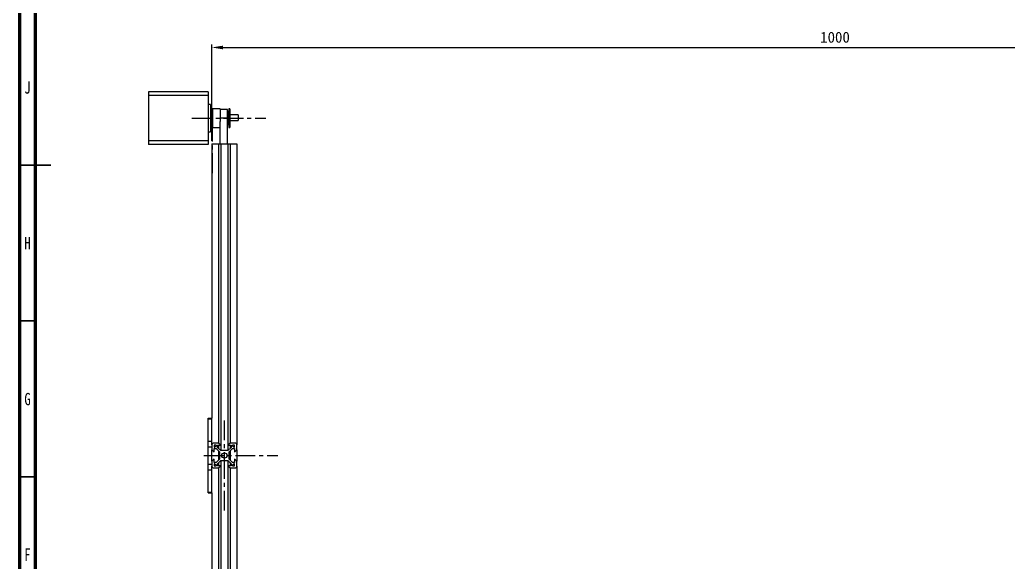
# Model space of a CAD drawing. Header units: millimetres. Extents: x 15 to 1184, y 5 to 836.
# Drawn here: x 15 to 332.3, y 293.1 to 467.2 of the extents above; entities that cross this region are included whole.
import ezdxf

# ---------------------------------------------------------------- set-up
doc = ezdxf.new("R2010")
doc.units = ezdxf.units.MM
doc.header["$PDSIZE"] = -1
doc.linetypes.add('CENTER', pattern=[10.16, 6.35, -1.27, 1.27, -1.27])
doc.layers.get('0').update_dxf_attribs({"lineweight": 30})
doc.layers.add('中心线', color=7, linetype='CENTER')
doc.styles.add('SLDTEXTSTYLE0', font='TXT', dxfattribs={"width": 0.75})
doc.dimstyles.new('ISO-25', dxfattribs={"dimtxt": 2.5, "dimasz": 2.5, "dimexe": 1.25, "dimexo": 0.625, "dimtad": 1, "dimtxsty": 'Standard', "dimcen": 2.5, "dimadec": 0, "dimazin": 0, "dimtfac": 1, "dimtmove": 0, "dimatfit": 3, "dimfxl": 1, "dimarcsym": 0})

# ---------------------------------------------------------------- blocks, each defined once
blk = doc.blocks.new('*D22')
at = {"layer": 'Defpoints', "color": 0, "lineweight": -2, "transparency": 16777216}
for p, q in [((76.67, 428.32), (76.67, 459.28)), ((80.23, 458.28), (473.12, 458.28)), ((476.67, 428.32), (476.67, 459.28))]:
    blk.add_line(p, q, dxfattribs=at)
at = {"layer": 'Defpoints', "color": 0, "transparency": 16777216}
for p in [(476.67, 458.28), (76.67, 427.32), (476.67, 427.32)]:
    blk.add_point(p, dxfattribs=at)
for points in [[(80.23, 458.87), (80.23, 457.68), (76.67, 458.28)], [(473.12, 458.87), (473.12, 457.68), (476.67, 458.28)]]:
    blk.add_solid(points, dxfattribs=at)
at = {"layer": 'Defpoints', "color": 0, "transparency": 16777216, "insert": (276.67, 461.55), "char_height": 3.5, "attachment_point": 5}
blk.add_mtext('1000', dxfattribs=at)

msp = doc.modelspace()

# ---------------------------------------------------------------- linework, layer by layer
at = {"color": 7, "linetype": 'Continuous', "lineweight": 70}
for p, q in [((15, 5), (15, 836)), ((20, 10), (20, 831))]:
    msp.add_line(p, q, dxfattribs=at)
at = {"color": 7, "linetype": 'Continuous', "lineweight": 30}
for p, q in [((75.4713, 444.0833), (56.2713, 444.0833)), ((56.2713, 444.0833), (56.2713, 442.8833)), ((75.4713, 442.8833), (56.2713, 442.8833)), ((56.2713, 442.8833), (56.2713, 428.3633)), ((75.4713, 444.0833), (75.4713, 442.8833)), ((75.4713, 442.8833), (75.4713, 428.3633)), ((76.2713, 440.0233), (75.4713, 440.0233)), ((76.2713, 440.0233), (76.2713, 435.6233)), ((79.2713, 438.6233), (76.8713, 438.6233)), ((76.8713, 438.6233), (76.8713, 432.6233)), ((79.2713, 438.6233), (79.2713, 434.5497)), ((81.6713, 438.4257), (79.2713, 438.4257)), ((81.6713, 435.6263), (81.6713, 438.4257)), ((82.4713, 438.6233), (82.0713, 438.6233)), ((82.0713, 438.6233), (82.0713, 432.6233)), ((82.4713, 438.6233), (82.4713, 432.6233)), ((76.8713, 436.6233), (76.2713, 436.6233)), ((76.2713, 435.6233), (76.2713, 431.2233)), ((81.6713, 435.6263), (79.2713, 435.6263)), ((82.0713, 437.7835), (81.6713, 437.7835)), ((82.0713, 437.7605), (81.6713, 437.7605)), ((82.0713, 437.6313), (81.6713, 437.6313)), ((82.0713, 437.548), (81.6713, 437.548)), ((82.0713, 437.3489), (81.6713, 437.3489)), ((82.0713, 437.2826), (81.6713, 437.2826)), ((82.0713, 437.1472), (81.6713, 437.1472)), ((82.0713, 436.952), (81.6713, 436.952)), ((82.0713, 436.7736), (81.6713, 436.7736)), ((82.0713, 436.7714), (81.6713, 436.7714)), ((82.0713, 436.5971), (81.6713, 436.5971)), ((82.0713, 436.425), (81.6713, 436.425)), ((82.0713, 436.2117), (81.6713, 436.2117)), ((82.0713, 436.1479), (81.6713, 436.1479)), ((82.0713, 435.9518), (81.6713, 435.9518)), ((82.0713, 435.8195), (81.6713, 435.8195)), ((81.6713, 427.3233), (81.6713, 435.6263)), ((82.0713, 435.5922), (81.6713, 435.5922)), ((82.0713, 435.4729), (81.6713, 435.4729)), ((82.0713, 435.2742), (81.6713, 435.2742)), ((82.0713, 435.1949), (81.6713, 435.1949)), ((82.0713, 434.9758), (81.6713, 434.9758)), ((82.0713, 434.8127), (81.6713, 434.8127)), ((85.0713, 436.6233), (82.4713, 436.6233)), ((82.4713, 434.8233), (85.0713, 434.8233)), ((85.0713, 436.6233), (85.0713, 434.8233)), ((76.2713, 434.6233), (76.8713, 434.6233)), ((76.8713, 432.6233), (79.2713, 432.6233)), ((79.2713, 427.3233), (79.2713, 434.5497)), ((82.0713, 434.6309), (81.6713, 434.6309)), ((82.0713, 434.6122), (81.6713, 434.6122)), ((82.0713, 434.4227), (81.6713, 434.4227)), ((82.0713, 434.2319), (81.6713, 434.2319)), ((82.0713, 434.0847), (81.6713, 434.0847)), ((82.0713, 433.9872), (81.6713, 433.9872)), ((82.0713, 433.7872), (81.6713, 433.7872)), ((82.0713, 433.6891), (81.6713, 433.6891)), ((82.0713, 433.5223), (81.6713, 433.5223)), ((82.0713, 433.4829), (81.6713, 433.4829)), ((82.0713, 433.463), (81.6713, 433.463)), ((82.0713, 432.6233), (82.4713, 432.6233)), ((75.4713, 428.3633), (56.2713, 428.3633)), ((56.2713, 428.3633), (56.2713, 427.1633)), ((75.4713, 431.2233), (76.2713, 431.2233)), ((75.4713, 428.3633), (75.4713, 427.1633)), ((75.4713, 427.1633), (56.2713, 427.1633)), ((76.6713, 427.3233), (76.6713, 339.3233)), ((76.6713, 427.3233), (77.2713, 427.3233)), ((77.2713, 427.3233), (78.8153, 427.3233)), ((78.8153, 427.3233), (78.8153, 331.3233)), ((78.8153, 427.3233), (79.5353, 427.3233)), ((79.5353, 427.3233), (79.5353, 328.8836)), ((79.5353, 427.3233), (81.8073, 427.3233)), ((81.8073, 427.3233), (81.8073, 328.8836)), ((81.8073, 427.3233), (82.5273, 427.3233)), ((82.5273, 427.3233), (82.5273, 331.3233)), ((82.5273, 427.3233), (84.0713, 427.3233)), ((84.0713, 427.3233), (84.6713, 427.3233)), ((84.6713, 427.3233), (84.6713, 330.7233)), ((75.4713, 339.3233), (76.6713, 339.3233)), ((75.4713, 339.1122), (75.4713, 339.3233)), ((75.4713, 339.1122), (76.6713, 339.1122)), ((75.4713, 331.8761), (75.4713, 339.1122)), ((76.6713, 339.1122), (76.6713, 339.3233)), ((76.6713, 331.8761), (76.6713, 339.1122)), ((75.4713, 331.8761), (76.6713, 331.8761)), ((75.4713, 330.0873), (75.4713, 331.8761)), ((75.4713, 330.0873), (76.6713, 330.0873)), ((75.4713, 324.5594), (75.4713, 330.0873)), ((76.6713, 330.7233), (76.6713, 331.8761)), ((76.6713, 330.7233), (76.6713, 329.1793)), ((78.8153, 331.3233), (77.2713, 331.3233)), ((78.0436, 330.6033), (77.3913, 330.6033)), ((77.3913, 330.6033), (77.3913, 329.951)), ((77.5513, 329.951), (78.0436, 330.4433)), ((78.0436, 330.4433), (78.0436, 330.6033)), ((78.4716, 330.6033), (79.5353, 330.6033)), ((78.4716, 329.9473), (78.4716, 330.6033)), ((79.5353, 330.6033), (78.8153, 331.3233)), ((78.8153, 330.6033), (78.8153, 329.6035)), ((82.5273, 331.3233), (81.8073, 330.6033)), ((81.8073, 330.6033), (82.871, 330.6033)), ((84.0713, 331.3233), (82.5273, 331.3233)), ((82.5273, 330.6033), (82.5273, 329.6035)), ((82.871, 330.6033), (82.871, 329.9473)), ((83.9513, 330.6033), (83.299, 330.6033)), ((83.299, 330.6033), (83.299, 330.4433)), ((83.299, 330.4433), (83.7913, 329.951)), ((83.9513, 329.951), (83.9513, 330.6033)), ((84.6713, 329.1793), (84.6713, 330.7233)), ((76.6713, 325.4673), (76.6713, 329.1793)), ((76.6713, 329.1793), (77.3913, 328.4593)), ((77.3913, 329.951), (77.5513, 329.951)), ((77.3913, 329.5231), (78.0473, 329.5231)), ((77.3913, 328.4593), (77.3913, 329.5231)), ((78.0473, 329.5231), (79.111, 328.4593)), ((79.5353, 328.8836), (78.4716, 329.9473)), ((78.8153, 328.755), (78.8153, 325.8916)), ((79.111, 328.4593), (79.111, 326.1873)), ((81.8073, 328.8836), (79.5353, 328.8836)), ((82.871, 329.9473), (81.8073, 328.8836)), ((82.2316, 328.4593), (83.2953, 329.5231)), ((82.2316, 326.1873), (82.2316, 328.4593)), ((82.5273, 328.755), (82.5273, 325.8916)), ((83.2953, 329.5231), (83.9513, 329.5231)), ((83.7913, 329.951), (83.9513, 329.951)), ((83.9513, 329.5231), (83.9513, 328.4593)), ((83.9513, 328.4593), (84.6713, 329.1793)), ((84.6713, 329.1793), (84.6713, 325.4673)), ((75.4713, 324.5594), (76.6713, 324.5594)), ((75.4713, 322.7705), (75.4713, 324.5594)), ((77.3913, 326.1873), (76.6713, 325.4673)), ((76.6713, 325.4673), (76.6713, 323.9233)), ((76.6713, 322.7705), (76.6713, 323.9233)), ((77.3913, 325.1236), (77.3913, 326.1873)), ((78.0473, 325.1236), (77.3913, 325.1236)), ((77.3913, 324.6956), (77.3913, 324.0433)), ((77.5513, 324.6956), (77.3913, 324.6956)), ((77.3913, 324.0433), (78.0436, 324.0433)), ((78.0436, 324.2033), (77.5513, 324.6956)), ((78.0436, 324.0433), (78.0436, 324.2033)), ((79.111, 326.1873), (78.0473, 325.1236)), ((78.4716, 324.6993), (79.5353, 325.7631)), ((78.4716, 324.0433), (78.4716, 324.6993)), ((79.5353, 324.0433), (78.4716, 324.0433)), ((78.8153, 325.043), (78.8153, 324.0433)), ((78.8153, 323.3233), (79.5353, 324.0433)), ((79.5353, 325.7631), (81.8073, 325.7631)), ((79.5353, 325.7631), (79.5353, 128.8836)), ((81.8073, 325.7631), (82.871, 324.6993)), ((81.8073, 325.7631), (81.8073, 128.8836)), ((81.8073, 324.0433), (82.5273, 323.3233)), ((82.871, 324.0433), (81.8073, 324.0433)), ((83.2953, 325.1236), (82.2316, 326.1873)), ((82.5273, 325.043), (82.5273, 324.0433)), ((82.871, 324.6993), (82.871, 324.0433)), ((83.9513, 325.1236), (83.2953, 325.1236)), ((83.7913, 324.6956), (83.299, 324.2033)), ((83.299, 324.2033), (83.299, 324.0433)), ((83.299, 324.0433), (83.9513, 324.0433)), ((83.9513, 324.6956), (83.7913, 324.6956)), ((83.9513, 326.1873), (83.9513, 325.1236)), ((84.6713, 325.4673), (83.9513, 326.1873)), ((83.9513, 324.0433), (83.9513, 324.6956)), ((84.6713, 323.9233), (84.6713, 325.4673)), ((84.6713, 323.9233), (84.6713, 130.7233)), ((75.4713, 322.7705), (76.6713, 322.7705)), ((75.4713, 315.5345), (75.4713, 322.7705)), ((76.6713, 315.5345), (76.6713, 322.7705)), ((77.2713, 323.3233), (78.8153, 323.3233)), ((78.8153, 323.3233), (78.8153, 131.3233)), ((82.5273, 323.3233), (84.0713, 323.3233)), ((82.5273, 323.3233), (82.5273, 131.3233)), ((75.4713, 315.5345), (76.6713, 315.5345)), ((75.4713, 315.3233), (75.4713, 315.5345)), ((75.4713, 315.3233), (76.6713, 315.3233)), ((76.6713, 315.3233), (76.6713, 315.5345)), ((76.6713, 315.3233), (76.6713, 139.3233))]:
    msp.add_line(p, q, dxfattribs=at)
at = {"color": 7, "linetype": 'Continuous', "lineweight": 35}
for p, q in [((15, 420.5), (25, 420.5)), ((20, 420.5), (15, 420.5)), ((20, 370.5), (15, 370.5)), ((20, 320.5), (15, 320.5))]:
    msp.add_line(p, q, dxfattribs=at)
at = {"color": 7, "linetype": 'Continuous', "lineweight": 30}
msp.add_circle((80.6713, 327.3233), 0.84, dxfattribs=at)
for centre, start, end in [((77.2713, 330.7233), 90, 180), ((84.0713, 330.7233), 0, 90), ((77.2713, 323.9233), 180, 270), ((84.0713, 323.9233), 270, 0)]:
    msp.add_arc(centre, 0.6, start, end, dxfattribs=at)
at = {"layer": '中心线'}
for p, q in [((70.2618, 435.6233), (93.9961, 435.6233)), ((76.8713, 417.964), (76.8713, 434.838)), ((80.6713, 322.064), (80.6713, 338.938)), ((74.0618, 327.3233), (97.7961, 327.3233)), ((80.6713, 309.664), (80.6713, 326.538))]:
    msp.add_line(p, q, dxfattribs=at)

# ---------------------------------------------------------------- texts
at = {"color": 7, "linetype": 'Continuous', "lineweight": 0, "char_height": 3.9688, "attachment_point": 2, "style": 'SLDTEXTSTYLE0'}
for s, insert in [('J', (17.4651, 447.4313)), ('H', (17.4904, 397.4889)), ('G', (17.4867, 347.4313)), ('F', (17.4577, 297.4889))]:
    msp.add_mtext(s, dxfattribs=dict(at, insert=insert))

# ---------------------------------------------------------------- dimensions: what is measured, and where the dimension line sits
at = {"layer": 'Defpoints'}
dim = msp.add_linear_dim(base=(476.6713, 458.2757), p1=(76.6713, 427.3233), p2=(476.6713, 427.3233), text='1000', dimstyle='ISO-25', override={"dimtxt": 3.5, "dimasz": 3.556, "dimexe": 1, "dimexo": 1, "dimgap": 1.524, "dimtih": 1, "dimtoh": 1, "dimlfac": 10, "dimzin": 0, "dimadec": 2, "dimtzin": 0}, dxfattribs=at)
dim.commit()
dim.dimension.update_dxf_attribs({"geometry": '*D22', "text_midpoint": (276.6713, 461.5497)})

doc.saveas('drawing.dxf')
